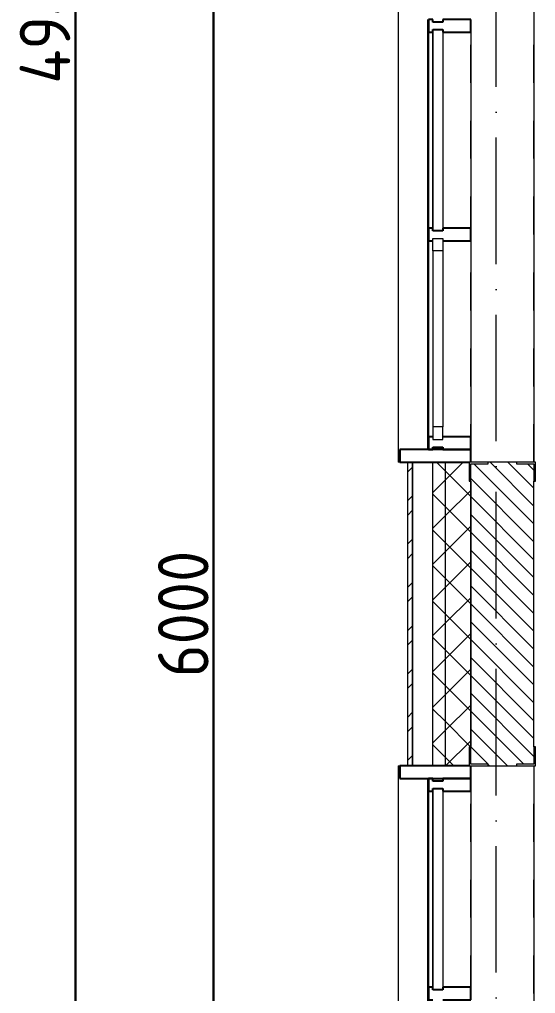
# Model space of a CAD drawing. Header units: millimetres. Extents: x -12989 to 629078, y -109036 to 555275.
# Drawn here: x -11953 to -9914, y -85415 to -81565 of the extents above; entities that cross this region are included whole.
import ezdxf

# ---------------------------------------------------------------- set-up
doc = ezdxf.new("R2010")
doc.units = ezdxf.units.MM
doc.linetypes.add('50_200_ШТРИХ_1Т_ш5_п1_п1_', pattern=[700, 500, -100, 0, -100])
doc.linetypes.add('Штрих короткий', pattern=[300, 150, -150])
for name, color, linetype, lineweight in [('4 -стяжа', 7, 'Continuous', 30), ('Импосты витража', 7, 'Continuous', 9), ('Импосты витража-1', 7, 'Continuous', 25), ('Каркас_Импост', 7, 'Continuous', 13), ('Каркас_Импост-1', 7, 'Continuous', 9), ('Обобщенные модели', 7, 'Continuous', 9), ('Общие ребра', 7, 'Continuous', 9), ('Окна', 7, 'Continuous', 9), ('Оси-2', 7, '50_200_ШТРИХ_1Т_ш5_п1_п1_', 9), ('Остекление-1', 7, 'Continuous', 9), ('Перемычка-1', 7, 'Штрих короткий', 9), ('Размеры', 7, 'Continuous', 15), ('Стены', 7, 'Continuous', 9), ('Стены-1', 7, 'Continuous', 13), ('Штриховка разреза-1', 7, 'Continuous', 9)]:
    doc.layers.add(name, color=color, linetype=linetype, lineweight=lineweight)
doc.layers.get('4 -стяжа').off()
doc.styles.add('СПДС', font='isocpeur.ttf', dxfattribs={"width": 0.9})
doc.dimstyles.new('Размера А3', dxfattribs={"dimtxt": 200, "dimasz": 100, "dimexe": 70, "dimexo": 100, "dimgap": 20, "dimtad": 1, "dimdec": 0, "dimrnd": 10, "dimzin": 0, "dimdsep": 46, "dimtxsty": 'СПДС', "dimblk": 'ARROWHEAD_6', "dimcen": 1, "dimclrd": 256, "dimclre": 256, "dimclrt": 256, "dimazin": 0, "dimtfac": 1, "dimtdec": 0, "dimtmove": 2, "dimatfit": 3, "dimfxl": 1, "dimtolj": 1, "dimtzin": 0, "dimarcsym": 0})
pattern_1 = [(45, (0, 0), (-70.71068, 70.71068), []), (135, (0, 0), (-70.71068, -70.71068), [])]

# ---------------------------------------------------------------- blocks, each defined once
blk = doc.blocks.new('ARROWHEAD_6')
at = {"color": 0, "linetype": 'Continuous'}
for p, q in [((-0.5, -0.5), (0.5, 0.5)), ((0, 0), (-1, 0))]:
    blk.add_line(p, q, dxfattribs=at)
blk = doc.blocks.new('*D679')
at = {"layer": 'Defpoints', "color": 0, "transparency": 16777216}
for p in [(-11291.7, -80915.3), (-11185.6, -80915.3), (-11291.7, -86915.3)]:
    blk.add_point(p, dxfattribs=at)
at = {"layer": 'Размеры', "lineweight": -2, "transparency": 16777216}
for p, q in [((-11191.7, -80915.3), (-11115.6, -80915.3)), ((-11185.6, -86815.3), (-11185.6, -81015.3)), ((-11191.7, -86915.3), (-11115.6, -86915.3))]:
    blk.add_line(p, q, dxfattribs=at)
at = {"layer": 'Размеры', "lineweight": -2, "transparency": 16777216, "xscale": 100, "yscale": 100, "zscale": 100}
for p, rotation in [((-11185.6, -80915.3), 90), ((-11185.6, -86915.3), 270)]:
    blk.add_blockref('ARROWHEAD_6', p, dxfattribs=dict(at, rotation=rotation))
at = {"layer": 'Размеры', "transparency": 16777216, "insert": (-11305.6, -83915.3), "char_height": 200, "width": 2.488, "attachment_point": 5, "rotation": 90, "style": 'СПДС'}
blk.add_mtext('\\A1;6000', dxfattribs=at)
blk = doc.blocks.new('*D686')
at = {"layer": 'Defpoints', "color": 0, "transparency": 16777216}
for p in [(-11838.1, -56765.3), (-11732, -56765.3), (-11838.1, -106215.3)]:
    blk.add_point(p, dxfattribs=at)
at = {"layer": 'Размеры', "lineweight": -2, "transparency": 16777216}
for p, q in [((-11738.1, -56765.3), (-11662, -56765.3)), ((-11732, -106115.3), (-11732, -56865.3)), ((-11738.1, -106215.3), (-11662, -106215.3))]:
    blk.add_line(p, q, dxfattribs=at)
at = {"layer": 'Размеры', "lineweight": -2, "transparency": 16777216, "xscale": 100, "yscale": 100, "zscale": 100}
for p, rotation in [((-11732, -56765.3), 90), ((-11732, -106215.3), 270)]:
    blk.add_blockref('ARROWHEAD_6', p, dxfattribs=dict(at, rotation=rotation))
at = {"layer": 'Размеры', "transparency": 16777216, "insert": (-11852, -81490.3), "char_height": 200, "width": 3.261, "attachment_point": 5, "rotation": 90, "style": 'СПДС'}
blk.add_mtext('\\A1;49450', dxfattribs=at)
blk = doc.blocks.new('Проем_Дверь_Прямоугольный - 1800х2700h_оконные проемы-25805030-АИ2_02_План отделки стен 2-го этажа _Часть 2_')
at = {"layer": 'Перемычка-1'}
for p, q in [((900, 125), (-900, 125)), ((900, -125), (-900, -125))]:
    blk.add_line(p, q, dxfattribs=at)
blk = doc.blocks.new('Прямоугольный импост - Импост структурный с накладкой - 150мм-25647633-АИ2_02_План отделки стен 2-го этажа _Часть 2_')
at = {"layer": 'Импосты витража-1'}
for p, q in [((-25, 0), (-25, 17)), ((-25, 17), (25, 17)), ((-15, 0), (-25, 0)), ((-15, -40), (-15, 0)), ((25, 17), (25, 0)), ((-25, -150), (-25, -40)), ((-25, -40), (-15, -40)), ((25, -40), (25, -150)), ((25, -150), (-25, -150))]:
    blk.add_line(p, q, dxfattribs=at)
blk = doc.blocks.new('PNS_Панель прямоугольная1 - Нр_Стекло - 40мм-25259299-АИ2_02_План отделки стен 2-го этажа _Часть 2_')
at = {"layer": 'Остекление-1'}
for p, q in [((-387.5, 40), (387.5, 40)), ((-397.5, 0), (397.5, 0)), ((387.5, 0), (-387.5, 0))]:
    blk.add_line(p, q, dxfattribs=at)
blk = doc.blocks.new('Прямоугольный импост - Импост структурный с накладкой - 150мм-25647642-АИ2_02_План отделки стен 2-го этажа _Часть 2_')
at = {"layer": 'Импосты витража'}
for p, q in [((42475, -100), (43250, -100)), ((42475, -267), (43250, -267))]:
    blk.add_line(p, q, dxfattribs=at)
blk = doc.blocks.new('Прямоугольный импост - Импост структурный с накладкой - 150мм-25647644-АИ2_02_План отделки стен 2-го этажа _Часть 2_')
at = {"layer": 'Импосты витража-1'}
for p, q in [((-25, 0), (-25, 17)), ((-25, 17), (25, 17)), ((-15, 0), (-25, 0)), ((-15, -40), (-15, 0)), ((25, 0), (15, 0)), ((15, 0), (15, -40)), ((25, 17), (25, 0)), ((-25, -150), (-25, -40)), ((-25, -40), (-15, -40)), ((15, -40), (25, -40)), ((25, -40), (25, -150)), ((25, -150), (-25, -150))]:
    blk.add_line(p, q, dxfattribs=at)
blk = doc.blocks.new('Прямоугольный импост - Откос НВФ_50х280 мм-25993838-АИ2_02_План отделки стен 2-го этажа _Часть 2_')
at = {"layer": 'Импосты витража-1'}
for p, q in [((0, 130), (-50, 130)), ((-50, 130), (-50, -150)), ((0, -144), (0, 130)), ((-50, -150), (0, -150))]:
    blk.add_line(p, q, dxfattribs=at)
blk = doc.blocks.new('PNS_Панель прямоугольная2 - Нр_Стекло - 40мм-26243474-АИ2_02_План отделки стен 2-го этажа _Часть 2_')
at = {"layer": 'Каркас_Импост'}
for p, q in [((-397.5, 0), (-397.5, 40)), ((-397.5, 40), (-347.5, 40)), ((-347.5, 40), (-347.5, 0)), ((397.5, 40), (347.5, 40)), ((347.5, 40), (347.5, 0)), ((397.5, 0), (397.5, 40)), ((-347.5, 0), (-397.5, 0)), ((347.5, 0), (397.5, 0))]:
    blk.add_line(p, q, dxfattribs=at)
at = {"layer": 'Каркас_Импост-1'}
for p, q in [((-347.5, 40), (347.5, 40)), ((-347.5, 0), (347.5, 0))]:
    blk.add_line(p, q, dxfattribs=at)
blk = doc.blocks.new('Прямоугольный импост - Импост структурный с накладкой - 150мм-V150-АИ2_02_План отделки стен 2-го этажа _Часть 2_')
at = {"layer": 'Импосты витража-1'}
for p, q in [((-25, 0), (-25, 17)), ((-25, 17), (25, 17)), ((25, 0), (15, 0)), ((15, 0), (15, -40)), ((25, 17), (25, 0)), ((-25, -150), (-25, -40)), ((15, -40), (25, -40)), ((25, -40), (25, -150)), ((25, -150), (-25, -150))]:
    blk.add_line(p, q, dxfattribs=at)
blk = doc.blocks.new('Прямоугольный импост - Откос НВФ_50х280 мм-25993834-АИ2_02_План отделки стен 2-го этажа _Часть 2_')
at = {"layer": 'Импосты витража-1'}
for p, q in [((-50, 130), (0, 130)), ((-50, -150), (-50, 130)), ((0, 130), (0, -144)), ((0, -150), (-50, -150))]:
    blk.add_line(p, q, dxfattribs=at)
blk = doc.blocks.new('Фахверк_СКБ_Уголок - 250_2700-27497298-АИ2_02_План отделки стен 2-го этажа _Часть 2_')
at = {"layer": 'Обобщенные модели'}
for p, q in [((200, 181), (125, 181)), ((125, 181), (125, 106)), ((131, 106), (131, 175)), ((131, 175), (200, 175)), ((200, 175), (200, 181)), ((125, 106), (131, 106)), ((131, -6), (125, -6)), ((125, -6), (125, -81)), ((131, -75), (131, -6)), ((200, -75), (131, -75)), ((200, -81), (200, -75)), ((125, -81), (200, -81))]:
    blk.add_line(p, q, dxfattribs=at)
blk = doc.blocks.new('Отлив_СКБ - Отлив витража_120_НВФ-31885689-АИ2_02_План отделки стен 2-го этажа _Часть 2_')
at = {"layer": 'Окна'}
for p, q in [((0, 113), (0, 120)), ((1800, 120), (0, 120)), ((1800, 120), (1800, 113)), ((50, 2), (1750, 2))]:
    blk.add_line(p, q, dxfattribs=at)
blk = doc.blocks.new('0125-Р-ОО-Ш2-АР-о_23_10_2024_rvt-1-АИ2_02_План отделки стен 2-го этажа _Часть 2_')
at = {"layer": 'Штриховка разреза-1'}
h = blk.add_hatch(dxfattribs=at)
h.set_pattern_fill('FP_80', color=256, style=0, pattern_type=2)
h.set_pattern_definition([(45, (0, 0), (-85.5366, 85.5366), []), (45, (57.02, 0), (-85.5366, 85.5366), [])])
h.paths.add_polyline_path([(-350, 11335), (-330, 11335), (-330, 13650), (-350, 13650), (-350, 12505.4)], flags=0)
h.paths.add_polyline_path([(-350, 15450), (-330, 15450), (-330, 16900), (-350, 16900), (-350, 16201.6)], flags=0)
h.paths.add_polyline_path([(-330, 18700), (-330, 19900), (-350, 19900), (-350, 18700)], flags=0)
h.paths.add_polyline_path([(-330, 21700), (-330, 22900), (-350, 22900), (-350, 21700)], flags=0)
h.paths.add_polyline_path([(-330, 24700), (-330, 25900), (-350, 25900), (-350, 24700)], flags=0)
h.paths.add_polyline_path([(-330, 27700), (-330, 28625), (-350, 28625), (-350, 27700)], flags=0)
h = blk.add_hatch(dxfattribs=at)
h.set_pattern_fill('FP_81', color=256, style=0, pattern_type=2)
h.set_pattern_definition(pattern_1)
h.paths.add_polyline_path([(-200, 11335), (-200, 13650), (-250, 13650), (-250, 11335)], flags=0)
h.paths.add_polyline_path([(-200, 15450), (-200, 16900), (-250, 16900), (-250, 15450)], flags=0)
h.paths.add_polyline_path([(-200, 18700), (-200, 19900), (-250, 19900), (-250, 18700)], flags=0)
h.paths.add_polyline_path([(-200, 21700), (-200, 22900), (-250, 22900), (-250, 21700)], flags=0)
h.paths.add_polyline_path([(-200, 24700), (-200, 25900), (-250, 25900), (-250, 24700)], flags=0)
h.paths.add_polyline_path([(-200, 27700), (-200, 28550), (-250, 28550), (-250, 27700)], flags=0)
h = blk.add_hatch(dxfattribs=at)
h.set_pattern_fill('FP_81', color=256, style=0, pattern_type=2)
h.set_pattern_definition(pattern_1)
h.paths.add_polyline_path([(-200, 11335), (-100, 11335), (-100, 13575), (-106, 13575), (-106, 13650), (-200, 13650), (-200, 11350)], flags=0)
h.paths.add_polyline_path([(-106, 15450), (-106, 15525), (-100, 15525), (-100, 16825), (-106, 16825), (-106, 16900), (-200, 16900), (-200, 15450)], flags=0)
h.paths.add_polyline_path([(-200, 18700), (-106, 18700), (-106, 18775), (-100, 18775), (-100, 19825), (-106, 19825), (-106, 19900), (-200, 19900), (-200, 18973.7)], flags=0)
h.paths.add_polyline_path([(-200, 21700), (-106, 21700), (-106, 21775), (-100, 21775), (-100, 22825), (-106, 22825), (-106, 22900), (-200, 22900), (-200, 21706)], flags=0)
h.paths.add_polyline_path([(-106, 24700), (-106, 24775), (-100, 24775), (-100, 25825), (-106, 25825), (-106, 25900), (-200, 25900), (-200, 24700)], flags=0)
h.paths.add_polyline_path([(-106, 27700), (-106, 27775), (-100, 27775), (-100, 28550), (-200, 28550), (-200, 27700)], flags=0)
h = blk.add_hatch(dxfattribs=at)
h.set_pattern_fill('FP_2', color=256, style=0, pattern_type=2)
h.set_pattern_definition([(135, (0, 0), (-35.35534, -35.35534), [])])
h.paths.add_polyline_path([(150, 19550), (150, 19894), (81, 19894), (81, 19900), (-31, 19900), (-31, 19894), (-100, 19894), (-100, 19550)], flags=0)
h.paths.add_polyline_path([(-31, 21700), (81, 21700), (81, 21706), (150, 21706), (150, 22894), (81, 22894), (81, 22900), (-31, 22900), (-31, 22894), (-100, 22894), (-100, 21706), (-31, 21706)], flags=0)
h.paths.add_polyline_path([(81, 24700), (81, 24706), (150, 24706), (150, 25050), (-100, 25050), (-100, 24706), (-31, 24706), (-31, 24700)], flags=0)
at = {"layer": 'Общие ребра'}
for p, q in [((-330, 22900), (-330, 21700)), ((-330, 21700), (-330, 22900)), ((-250, 21700), (-250, 22900)), ((-200, 21700), (-200, 22900)), ((-100, 21775), (-100, 22825)), ((-100, 22825), (-100, 21775))]:
    blk.add_line(p, q, dxfattribs=at)
at = {"layer": 'Стены'}
for p, q in [((150, 24697.5), (150, 22900)), ((150, 21700), (150, 19902.5))]:
    blk.add_line(p, q, dxfattribs=at)
at = {"layer": 'Стены-1'}
for p, q in [((-350, 22900), (-350, 21700)), ((-330, 22900), (-350, 22900)), ((-106, 22900), (-330, 22900)), ((81, 22900), (-31, 22900)), ((150, 21775), (150, 22825)), ((-350, 21700), (-330, 21700)), ((-330, 21700), (-106, 21700)), ((-31, 21700), (81, 21700))]:
    blk.add_line(p, q, dxfattribs=at)
for name, p, rotation in [('Отлив_СКБ - Отлив витража_120_НВФ-31885689-АИ2_02_План отделки стен 2-го этажа _Часть 2_', (-267, 22900), 90), ('Проем_Дверь_Прямоугольный - 1800х2700h_оконные проемы-25805030-АИ2_02_План отделки стен 2-го этажа _Часть 2_', (25, 23800), 269.9999999999999), ('PNS_Панель прямоугольная1 - Нр_Стекло - 40мм-25259299-АИ2_02_План отделки стен 2-го этажа _Часть 2_', (-250, 24212.5), 269.9999999999977), ('Прямоугольный импост - Импост структурный с накладкой - 150мм-25647642-АИ2_02_План отделки стен 2-го этажа _Часть 2_', (0, 67075), 270.0000000000001), ('Прямоугольный импост - Импост структурный с накладкой - 150мм-25647642-АИ2_02_План отделки стен 2-го этажа _Часть 2_', (0, 66250), 270.0000000000001), ('PNS_Панель прямоугольная2 - Нр_Стекло - 40мм-26243474-АИ2_02_План отделки стен 2-го этажа _Часть 2_', (-250, 23387.5), 269.9999999999977), ('Фахверк_СКБ_Уголок - 250_2700-27497298-АИ2_02_План отделки стен 2-го этажа _Часть 2_', (-25, 23025), 269.9999999999999), ('Фахверк_СКБ_Уголок - 250_2700-27497298-АИ2_02_План отделки стен 2-го этажа _Часть 2_', (75, 21575), 89.99999999999991), ('Отлив_СКБ - Отлив витража_120_НВФ-31885689-АИ2_02_План отделки стен 2-го этажа _Часть 2_', (-267, 19900), 90), ('Прямоугольный импост - Откос НВФ_50х280 мм-25993838-АИ2_02_План отделки стен 2-го этажа _Часть 2_', (-250, 21700), 89.99999999999773), ('Проем_Дверь_Прямоугольный - 1800х2700h_оконные проемы-25805030-АИ2_02_План отделки стен 2-го этажа _Часть 2_', (25, 20800), 269.9999999999999), ('Прямоугольный импост - Импост структурный с накладкой - 150мм-25647642-АИ2_02_План отделки стен 2-го этажа _Часть 2_', (0, 64075), 270.0000000000001), ('PNS_Панель прямоугольная1 - Нр_Стекло - 40мм-25259299-АИ2_02_План отделки стен 2-го этажа _Часть 2_', (-250, 21212.5), 269.9999999999977)]:
    blk.add_blockref(name, p, dxfattribs=dict(rotation=rotation))
at = {"extrusion": (0, 0, -1), "rotation": 270.0000000000023}
for name, p in [('Прямоугольный импост - Импост структурный с накладкой - 150мм-25647644-АИ2_02_План отделки стен 2-го этажа _Часть 2_', (250, 24625)), ('Прямоугольный импост - Импост структурный с накладкой - 150мм-25647633-АИ2_02_План отделки стен 2-го этажа _Часть 2_', (250, 23800)), ('Прямоугольный импост - Импост структурный с накладкой - 150мм-V150-АИ2_02_План отделки стен 2-го этажа _Часть 2_', (250, 22975)), ('Прямоугольный импост - Откос НВФ_50х280 мм-25993834-АИ2_02_План отделки стен 2-го этажа _Часть 2_', (250, 22900)), ('Прямоугольный импост - Импост структурный с накладкой - 150мм-25647644-АИ2_02_План отделки стен 2-го этажа _Часть 2_', (250, 21625)), ('Прямоугольный импост - Импост структурный с накладкой - 150мм-25647633-АИ2_02_План отделки стен 2-го этажа _Часть 2_', (250, 20800))]:
    blk.add_blockref(name, p, dxfattribs=at)
blk = doc.blocks.new('2ч2эт')
blk.add_blockref('0125-Р-ОО-Ш2-АР-о_23_10_2024_rvt-1-АИ2_02_План отделки стен 2-го этажа _Часть 2_', (-10070.1, -106215.3))
blk = doc.blocks.new('ось2эт')
at = {"layer": 'Оси-2'}
blk.add_line((-10070.1, -108435.9), (-10070.1, -54635.1), dxfattribs=at)
at = {"layer": 'Размеры'}
for base, p1, p2, picture, middle in [((-11732, -56765.3), (-11838.1, -106215.3), (-11838.1, -56765.3), '*D686', (-11852, -81490.3)), ((-11185.6, -80915.3), (-11291.7, -86915.3), (-11291.7, -80915.3), '*D679', (-11305.6, -83915.3))]:
    dim = blk.add_linear_dim(base=base, p1=p1, p2=p2, angle=90, dimstyle='Размера А3', dxfattribs=at)
    dim.commit()
    dim.dimension.update_dxf_attribs({"geometry": picture, "text_midpoint": middle})

msp = doc.modelspace()

# ---------------------------------------------------------------- block references
at = {"layer": '4 -стяжа'}
for name in ['ось2эт', '2ч2эт']:
    msp.add_blockref(name, (0, 0), dxfattribs=at)

doc.saveas('drawing.dxf')
